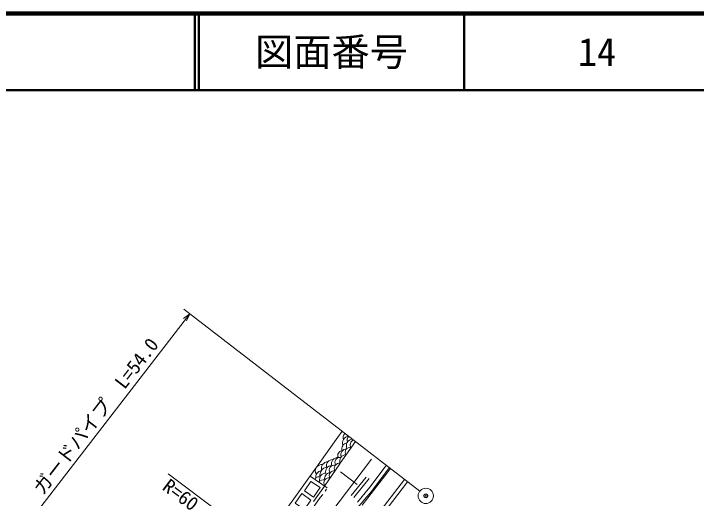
# Model space of a CAD drawing. Units: millimetres, scale not verified. Extents: x 40000 to 680000, y 20000 to 380000.
# Drawn here: x 485025 to 574370, y 316567 to 380000 of the extents above; entities that cross this region are included whole.
import ezdxf
from ezdxf.enums import TextEntityAlignment as Align

# ---------------------------------------------------------------- set-up
doc = ezdxf.new("R2010")
doc.units = ezdxf.units.MM
doc.header["$LTSCALE"] = 1000
doc.header["$PDMODE"] = 32
doc.header["$PDSIZE"] = 500
for name, color, linetype, lineweight in [('M-BGD', 7, 'Continuous', 13), ('M-BMK-OTRS', 5, 'Continuous', 13), ('M-STR-HTXT', 7, 'Continuous', 13), ('M-TTL', 2, 'Continuous', 140), ('M-TTL-LINE', 7, 'Continuous', 50), ('M-TTL-TXT', 7, 'Continuous', 13)]:
    doc.layers.add(name, color=color, linetype=linetype, lineweight=lineweight)
doc.layers.add('M-OTRS', color=6, linetype='Continuous')
doc.styles.add('ＭＳ ゴシック', font='')
doc.styles.get('ＭＳ ゴシック').set_extended_font_data('MS Gothic')

msp = doc.modelspace()

# ---------------------------------------------------------------- linework, layer by layer
at = {"layer": 'M-BGD'}
for p, q in [((507289, 341336), (538169, 317503)), ((527998, 325353), (527460, 324568)), ((527460, 324568), (524862, 320943)), ((529750, 324001), (527754, 321154)), ((517248, 310281), (524862, 320943)), ((525722, 318177), (527714, 321067)), ((533796, 320878), (533661, 320695)), ((527803, 320035), (529962, 318369)), ((530642, 315669), (534322, 320472)), ((533661, 320695), (531633, 318026)), ((534186, 320577), (531860, 317459)), ((528245, 302562), (505249, 319758)), ((523851, 319486), (526054, 317945)), ((528606, 309188), (536170, 319046)), ((531137, 319354), (529203, 316945)), ((531553, 319164), (529533, 316658)), ((525722, 318177), (524255, 316162)), ((536566, 318740), (529006, 308889)), ((525959, 317777), (525780, 317486)), ((530005, 316086), (531633, 318026)), ((531860, 317459), (531189, 316736)), ((525147, 316690), (523834, 314815)), ((525467, 317060), (525147, 316690)), ((531189, 316736), (526212, 310823))]:
    msp.add_line(p, q, dxfattribs=at)
for points in [[(523067, 317548), (523908, 318787), (525142, 317974), (524263, 316722)], [(521888, 315950), (522758, 317213), (523922, 316346), (523081, 315107)]]:
    msp.add_lwpolyline(points, close=True, dxfattribs=at)
msp.add_circle((538961, 316892), 1000, dxfattribs=at)
for centre, radius, start, end in [((528939, 323815), 872, 94.64277, 200.82441), ((528905, 324499), 775, 133.30363, 199.75819), ((529207, 325130), 905, 180.77157, 188.43479), ((529542, 324138), 867, 140.89848, 195.33402), ((529632, 324908), 795, 196.29726, 196.29727), ((528778, 323047), 798, 98.1531, 199.33781), ((529430, 323446), 860, 94.76866, 204.83457), ((529720, 323553), 663, 108.14852, 214.45051), ((528023, 322200), 584, 89.85628, 210.21678), ((528580, 322285), 746, 89.40094, 202.53773), ((529005, 322609), 594, 73.559, 216.36302), ((527441, 321086), 824, 84.57629, 197.78482), ((527709, 321305), 630, 78.87449, 212.94708), ((528476, 321471), 788, 86.2363, 203.68572), ((525310, 320185), 806, 80.03272, 214.60808), ((526171, 320485), 874, 91.77029, 196.16972), ((526552, 320117), 697, 84.27335, 199.62976), ((526743, 320850), 786, 84.07447, 195.33346), ((527000, 320267), 663, 77.89371, 211.47171), ((527679, 320487), 689, 82.79185, 209.60378), ((525432, 319332), 879, 98.50094, 187.501), ((525959, 318971), 914, 94.01408, 189.51358), ((526182, 319586), 1075, 97.94444, 192.12104), ((526467, 319168), 754, 92.45271, 194.00379), ((526912, 319592), 580, 73.13832, 217.6977), ((524936, 318925), 476, 65.79879, 164.9938), ((525568, 318201), 802, 77.93614, 140.10273), ((526267, 318619), 646, 73.30362, 217.53241)]:
    msp.add_arc(centre, radius, start, end, dxfattribs=at)
at = {"layer": 'M-BMK-OTRS'}
msp.add_line((500882, 281213), (531874, 321682), dxfattribs=at)
at = {"layer": 'M-OTRS'}
msp.add_point((538961, 316892), dxfattribs=at)
at = {"layer": 'M-STR-HTXT'}
for q in [(485918, 312011), (507272, 340087), (507667, 339781)]:
    msp.add_line((508081, 340725), q, dxfattribs=at)
at = {"layer": 'M-TTL'}
msp.add_line((680000, 380000), (40000, 380000), dxfattribs=at)
at = {"layer": 'M-TTL-LINE'}
for p, q in [((508747, 380000), (508747, 370000)), ((509247, 380000), (509247, 370000)), ((543997, 380000), (543997, 370000)), ((40000, 370000), (680000, 370000))]:
    msp.add_line(p, q, dxfattribs=at)

# ---------------------------------------------------------------- texts
at = {"layer": 'M-BGD', "style": 'ＭＳ ゴシック'}
msp.add_text('R=60', height=1833, rotation=323.065, dxfattribs=at).set_placement((506010, 315860), align=Align.BOTTOM_CENTER)
at = {"layer": 'M-STR-HTXT', "style": 'ＭＳ ゴシック'}
msp.add_text('ガードパイプ  L=54.0', height=1833, rotation=52.339, dxfattribs=at).set_placement((496920, 326429), align=Align.BOTTOM_CENTER)
at = {"layer": 'M-TTL-TXT', "style": 'ＭＳ ゴシック'}
for s, p in [('図面番号', (526622, 375000)), ('14', (561372, 375000))]:
    msp.add_text(s, height=3666, dxfattribs=at).set_placement(p, align=Align.MIDDLE_CENTER)

doc.saveas('drawing.dxf')
